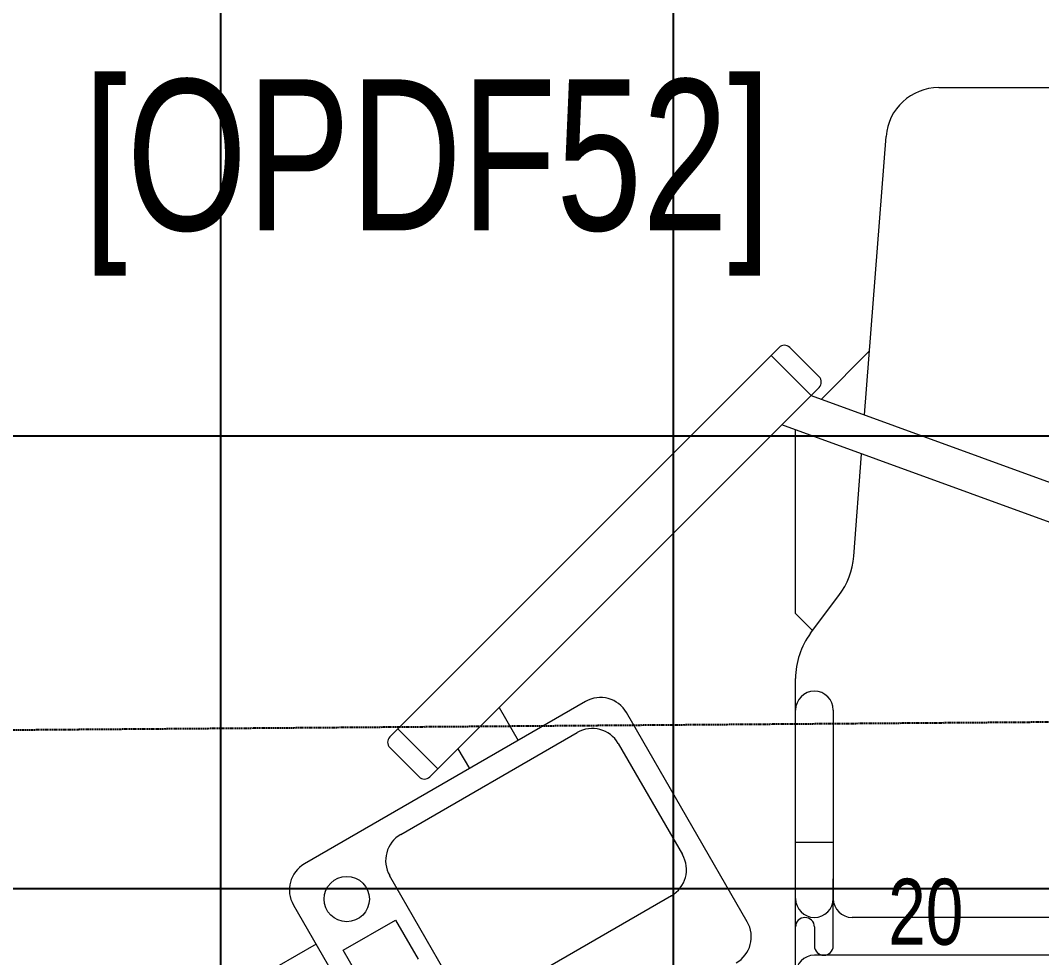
# Model space of a CAD drawing. Extents: x -178977 to 231842, y -29287 to 19916.
# Drawn here: x 30250 to 31604, y 2548 to 3791 of the extents above; entities that cross this region are included whole.
import ezdxf
from ezdxf import colors
from ezdxf.entities.mleader import LeaderData, LeaderLine
from ezdxf.math import Vec2, Vec3

# ---------------------------------------------------------------- set-up
doc = ezdxf.new("R2010")
doc.units = 0
doc.header["$LTSCALE"] = 0.25
doc.linetypes.add('DASHDOT', pattern=[25.4, 12.7, -6.35, 0, -6.35])
doc.linetypes.add('HIDDEN', pattern=[9.525, 6.35, -3.175])
for name, color, linetype, lineweight in [('01-First Floor-FUR$0$72_EGR_BASE_TEXT', 252, 'Continuous', 5), ('01-First Floor-FUR$0$72_EGR_EQP_TAG', 142, 'Continuous', 5), ('01-First Floor-FUR$0$LOADING', 253, 'Continuous', 5), ('E-LITE-CIRC', 6, 'Continuous', 25), ('E-LITE-CLNG-CNDT', 6, 'DASHDOT', 35), ('E-POWR-FLOR-CNDT', 6, 'HIDDEN', 25)]:
    doc.layers.add(name, color=color, linetype=linetype, lineweight=lineweight)
doc.layers.add('01-First Floor-FUR$0$FALSE CEILING', color=251, linetype='Continuous')
doc.styles.add('01-First Floor-FUR$0$X3G_ENTITY_257CFD', font='swisscl.ttf', dxfattribs={"height": 200})
doc.styles.add('01-First Floor-FUR$0$X3G_ENTITY_9F38', font='swisscl.ttf', dxfattribs={"height": 0.2})
doc.styles.add('DC_SIMPLEX', font='SIMPLEX.shx', dxfattribs={"width": 0.7})

# ---------------------------------------------------------------- blocks, each defined once
blk = doc.blocks.new('01-First Floor-FUR$0$D.121.03.06')
at = {"layer": '01-First Floor-FUR$0$LOADING'}
for p, q in [((286077.8, 7085), (286298.2, 7085)), ((285979.6, 6651.1), (286008, 7020.4)), ((285855.5, 6730), (285360.6, 6235)), ((285866.2, 6740.6), (285855.5, 6730)), ((285908.6, 6676.9), (285855.5, 6730)), ((285880.3, 6740.6), (285919.2, 6701.7)), ((285922.2, 6672), (285986.1, 6735.9)), ((285413.6, 6182), (285908.6, 6676.9)), ((285919.2, 6687.5), (285908.6, 6676.9)), ((285908.6, 6676.9), (286591.4, 6428.4)), ((286574.3, 6381.4), (285869.6, 6637.9)), ((285888, 6387.8), (285888, 6631.2)), ((285965.2, 6464), (285975.6, 6599.3)), ((285908, 6361.7), (285945.5, 6411.7)), ((285910.6, 6365.2), (285888, 6387.8)), ((285888, 5910), (285888, 6301.7)), ((285609.3, 6271.1), (285236.9, 6056.1)), ((285495.2, 6263.5), (285520.4, 6219.8)), ((285823.9, 5979.4), (285663.9, 6256.5)), ((285888, 6010), (285888, 6260)), ((285938, 6260), (285938, 6010)), ((285360.6, 6235), (285350, 6224.4)), ((285413.6, 6182), (285360.6, 6235)), ((285360.6, 6235), (285413.6, 6182)), ((285364.5, 6095.1), (285598.3, 6230.1)), ((285652.9, 6215.5), (285737.9, 6068.3)), ((285350, 6210.2), (285388.9, 6171.3)), ((285440.3, 6208.6), (285455.5, 6182.3)), ((285403, 6171.3), (285413.6, 6182)), ((285888, 6085), (285938, 6085)), ((285434.8, 5893.3), (285349.8, 6040.5)), ((285938, 5947.5), (285938, 6036.1)), ((285723.3, 6013.6), (285489.5, 5878.6)), ((285222.2, 6001.5), (285382.2, 5724.4)), ((286413, 5985), (285963, 5985)), ((285288.1, 5941.5), (285357.4, 5981.5)), ((285357.4, 5981.5), (285387.4, 5929.6)), ((285913, 5972.5), (285913, 5947.5)), ((285252.2, 5949.5), (285200.3, 5919.5)), ((285318.1, 5889.6), (285288.1, 5941.5)), ((286463, 5935), (285913, 5935))]:
    blk.add_line(p, q, dxfattribs=at)
blk.add_circle((285292.9, 6009.4), 30, dxfattribs=at)
for centre, radius, start, end in [((286077.8, 7015), 70, 90, 175.6013), ((285873.2, 6733.5), 10, 45, 135), ((285912.1, 6694.6), 10, 315, 45), ((285865.5, 6471.7), 100, 323.1301, 355.6013), ((285988, 6301.7), 100, 143.1301, 180), ((285913, 6260), 25, 0, 180), ((285629.3, 6236.5), 40, 30, 120), ((285618.3, 6195.5), 40, 30, 120), ((285357, 6217.3), 10, 135, 225), ((285395.9, 6178.4), 10, 225, 315), ((285384.5, 6060.5), 40, 120, 210), ((285703.3, 6048.3), 40, 300, 30), ((285256.9, 6021.5), 40, 120, 210), ((285913, 6010), 25, 180, 0), ((285963, 6010), 25, 180, 270), ((285900.5, 5972.5), 12.5, 0, 180), ((285789.3, 5959.4), 40, 300, 30), ((285925.5, 5947.5), 12.5, 180, 0), ((285913, 5910), 25, 90, 180)]:
    blk.add_arc(centre, radius, start, end, dxfattribs=at)
blk = doc.blocks.new('01-First Floor-FUR')
at = {"layer": '01-First Floor-FUR$0$FALSE CEILING', "linetype": 'Continuous'}
for p, q in [((30515.6, 1440), (30515.6, 5000)), ((31115.6, 1440), (31115.6, 5000)), ((29315.6, 3240), (32976, 3240)), ((29315.6, 2640), (32976, 2640))]:
    blk.add_line(p, q, dxfattribs=at)
at = {"layer": '01-First Floor-FUR$0$LOADING'}
blk.add_blockref('01-First Floor-FUR$0$D.121.03.06', (-254610.4, -3383.4, -0.2), dxfattribs=at)
blk.add_blockref('01-First Floor-FUR$0$D.121.03.06', (-254610.4, -3383.4, -0.2), dxfattribs=at)
at = {"layer": '01-First Floor-FUR$0$72_EGR_BASE_TEXT', "insert": (30789.5, 3712.5), "char_height": 200, "attachment_point": 2, "style": '01-First Floor-FUR$0$X3G_ENTITY_9F38'}
blk.add_mtext('[OPDF52]', dxfattribs=at)
at = {"layer": '01-First Floor-FUR$0$72_EGR_EQP_TAG', "insert": (31450.2, 2652.9, -0.3), "char_height": 87.47, "attachment_point": 2, "style": '01-First Floor-FUR$0$X3G_ENTITY_257CFD'}
blk.add_mtext('20', dxfattribs=at)
blk = doc.blocks.new('ARR0W')
at = {"color": 45}
blk.add_ellipse((0, 0), major_axis=(0.4, 0), ratio=0.4, dxfattribs=at)
at = {"color": 45, "ltscale": 0.5}
blk.add_solid([(-1.4, 0.1667), (-0.4, 0), (-1.4, -0.1667)], dxfattribs=at)

msp = doc.modelspace()

# ---------------------------------------------------------------- linework, layer by layer
at = {"layer": 'E-POWR-FLOR-CNDT'}
msp.add_lwpolyline([(29439.3, 2968.8), (29563.1, 2845.1), (32626.5, 2868.7, -0.416475), (32727.2, 2768.7), (32727.2, 2680.6), (32851.1, 2556.9)], format="xyb", dxfattribs=at)

# ---------------------------------------------------------------- block references
at = {"layer": 'E-LITE-CLNG-CNDT'}
msp.add_blockref('01-First Floor-FUR', (0, 0), dxfattribs=at)

# ---------------------------------------------------------------- leaders
at = {"layer": 'E-LITE-CIRC'}
ml = msp.add_multileader_mtext('Standard', dxfattribs=at)
ml.set_content('{\\Fdc_el_romans|c0;\\W0.8;TO\\Fromans|c0; \\Fsimplex|c0;PP-\\Fdc_el_romans|c0;F1\\Fsimplex|c0;/M45}', color=256, style='DC_SIMPLEX')
ml.set_leader_properties()
ml.set_arrow_properties(name='ARR0W')
ml.build(insert=Vec2(0, 0))
ml.multileader.update_dxf_attribs({"dogleg_length": 200, "arrow_head_size": 140, "scale": 100})
ctx = ml.context
ctx.base_point, ctx.scale, ctx.char_height, ctx.arrow_head_size, ctx.landing_gap_size, ctx.plane_origin, ctx.plane_x_axis, ctx.plane_y_axis = Vec3(29975.9, 4464.2, 0), 100, 200, 140, 140, Vec3(45319.6, -2860.9, 0), Vec3(1, 0.000001, 0), Vec3(-0.000001, 1, 0)
ctx.text_align_type = 2
notes = []
notes.append((ctx, [(1, (1, 1, 0), (32216.1, 4464.2, 0), (-1, -0.000001, 0), 108.8, [(0, [(32976, 3494.6, 0)], 0, [])])]))
ctx.mtext.insert, ctx.mtext.text_direction, ctx.mtext.rotation, ctx.mtext.alignment, ctx.mtext.flow_direction = Vec3(31967.3, 4597.6, 0), Vec3(1, 0.000001, 0), 0.000001, 3, 5
for ctx, leaders in notes:
    for number, flags, end, landing, length, lines in leaders:
        leader = LeaderData()
        leader.index, (leader.has_last_leader_line, leader.has_dogleg_vector, leader.attachment_direction) = number, flags
        leader.last_leader_point, leader.dogleg_vector, leader.dogleg_length = Vec3(end), Vec3(landing), length
        for number, points, colour, breaks in lines:
            line = LeaderLine()
            line.index, line.vertices, line.color, line.breaks = number, Vec3.list(points), colors.encode_raw_color(colour), breaks
            leader.lines.append(line)
        ctx.leaders.append(leader)

doc.saveas('drawing.dxf')
